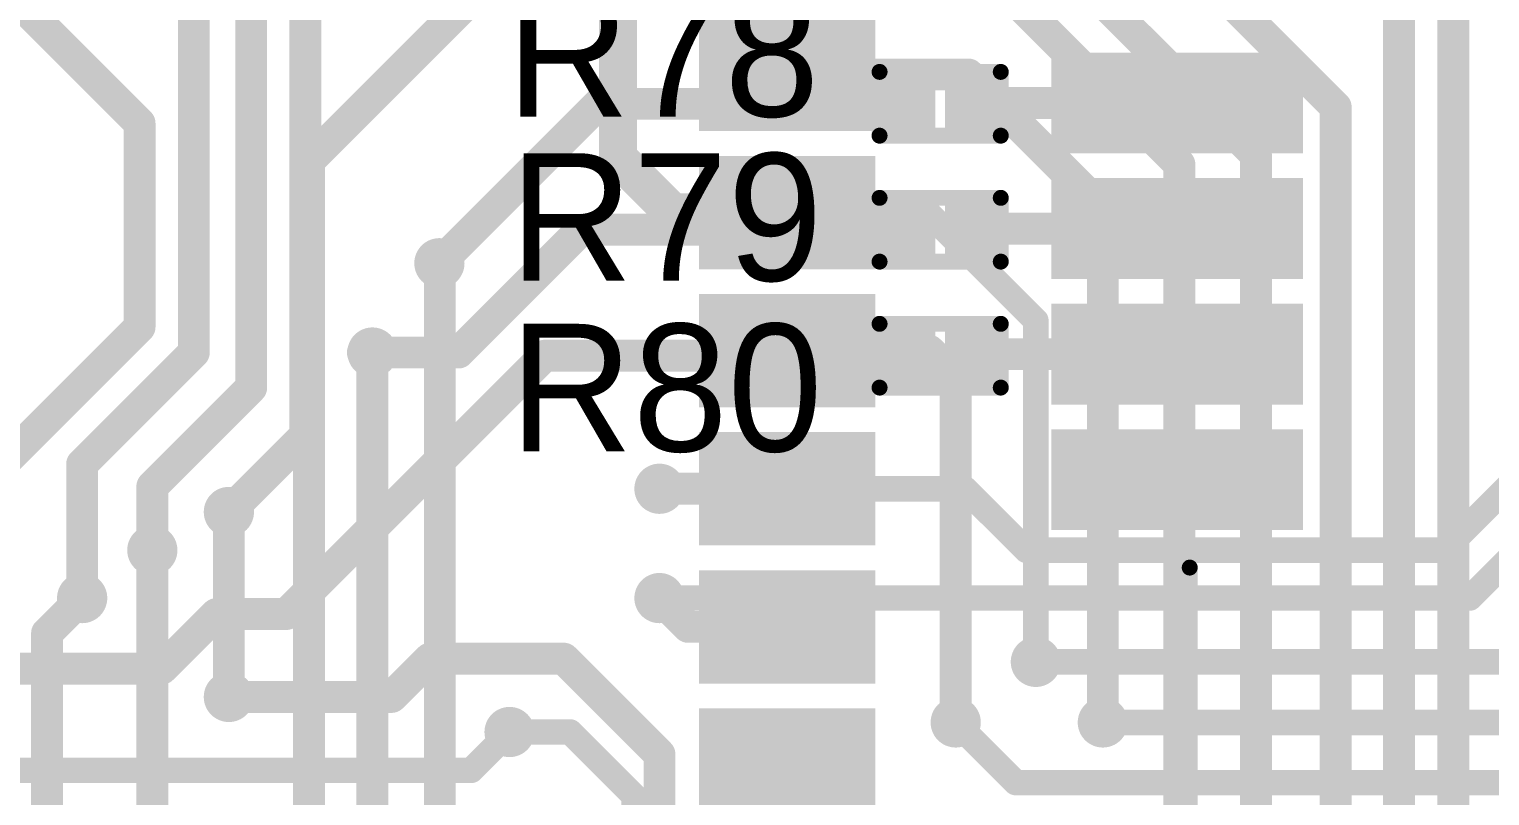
# Model space of a CAD drawing. Header units: millimetres. Extents: x 0.85 to 4.91, y 0.77 to 5.15.
# Drawn here: x 1.4664 to 1.9243, y 2.617 to 2.8574 of the extents above; entities that cross this region are included whole.
import ezdxf

# ---------------------------------------------------------------- set-up
doc = ezdxf.new("R2010")
doc.units = ezdxf.units.MM
doc.header["$MEASUREMENT"] = 0
for name, color, linetype in [('BottomLayer', 5, 'Continuous'), ('BottomPaste', 16, 'Continuous'), ('BottomSolder', 6, 'Continuous'), ('MultiLayer', 9, 'Continuous'), ('TopLayer', 1, 'Continuous'), ('TopOverlay', 2, 'Continuous'), ('TopPaste', 8, 'Continuous'), ('TopSolder', 216, 'Continuous'), ('ViaHoleLayer', 16, 'Continuous')]:
    doc.layers.add(name, color=color, linetype=linetype)

# ---------------------------------------------------------------- blocks, each defined once
blk = doc.blocks.new('S5P4418_B_8')
at = {"layer": 'BottomLayer'}
for points in [[(-1.027559, -0.3385826), (-0.980315, -0.3385826), (-1.027559, -0.3110236), (-0.980315, -0.3110236)], [(-1.027559, -0.3818897), (-0.980315, -0.3818897), (-1.027559, -0.3543307), (-0.980315, -0.3543307)], [(-1.027559, -0.4251967), (-0.980315, -0.4251967), (-1.027559, -0.3976377), (-0.980315, -0.3976377)], [(-1.027559, -0.4685039), (-0.980315, -0.4685039), (-1.027559, -0.4409449), (-0.980315, -0.4409449)], [(-1.027559, -0.5118109), (-0.980315, -0.5118109), (-1.027559, -0.4842519), (-0.980315, -0.4842519)], [(-1.027559, -0.5551181), (-0.980315, -0.5551181), (-1.027559, -0.5275591), (-0.980315, -0.5275591)]]:
    blk.add_solid(points, dxfattribs=at)
at = {"layer": 'BottomPaste'}
for points in [[(-1.027559, -0.3385826), (-0.980315, -0.3385826), (-1.027559, -0.3110236), (-0.980315, -0.3110236)], [(-1.027559, -0.3818897), (-0.980315, -0.3818897), (-1.027559, -0.3543307), (-0.980315, -0.3543307)], [(-1.027559, -0.4251967), (-0.980315, -0.4251967), (-1.027559, -0.3976377), (-0.980315, -0.3976377)], [(-1.027559, -0.4685039), (-0.980315, -0.4685039), (-1.027559, -0.4409449), (-0.980315, -0.4409449)], [(-1.027559, -0.5118109), (-0.980315, -0.5118109), (-1.027559, -0.4842519), (-0.980315, -0.4842519)], [(-1.027559, -0.5551181), (-0.980315, -0.5551181), (-1.027559, -0.5275591), (-0.980315, -0.5275591)]]:
    blk.add_solid(points, dxfattribs=at)
at = {"layer": 'BottomSolder'}
for points in [[(-1.031559, -0.3425826), (-0.976315, -0.3425826), (-1.031559, -0.3070236), (-0.976315, -0.3070236)], [(-1.031559, -0.3858897), (-0.976315, -0.3858897), (-1.031559, -0.3503307), (-0.976315, -0.3503307)], [(-1.031559, -0.4291967), (-0.976315, -0.4291967), (-1.031559, -0.3936377), (-0.976315, -0.3936377)], [(-1.031559, -0.4725039), (-0.976315, -0.4725039), (-1.031559, -0.4369449), (-0.976315, -0.4369449)], [(-1.031559, -0.5158109), (-0.976315, -0.5158109), (-1.031559, -0.4802519), (-0.976315, -0.4802519)], [(-1.031559, -0.5591181), (-0.976315, -0.5591181), (-1.031559, -0.5235591), (-0.976315, -0.5235591)]]:
    blk.add_solid(points, dxfattribs=at)
blk = doc.blocks.new('SIM7100AS2_10671_133')
at = {"layer": 'TopLayer'}
for points in [[(-0.6299212, -0.3070866), (-0.5590552, -0.3070866), (-0.6299212, -0.2834646), (-0.5590552, -0.2834646)], [(-0.6299212, -0.3464567), (-0.5590552, -0.3464567), (-0.6299212, -0.3228347), (-0.5590552, -0.3228347)], [(-0.6299212, -0.3858267), (-0.5590552, -0.3858267), (-0.6299212, -0.3622047), (-0.5590552, -0.3622047)], [(-0.6299212, -0.4251968), (-0.5590552, -0.4251968), (-0.6299212, -0.4015748), (-0.5590552, -0.4015748)]]:
    blk.add_solid(points, dxfattribs=at)
at = {"layer": 'TopOverlay', "const_width": 0.005}
blk.add_lwpolyline([(-0.5905512, -0.5905512), (-0.5905512, -0.4409449)], dxfattribs=at)
at = {"layer": 'TopOverlay', "const_width": 0.0025}
blk.add_lwpolyline([(-0.5918012, -0.4409449, 1), (-0.5893012, -0.4409449, 1)], format="xyb", close=True, dxfattribs=at)
at = {"layer": 'TopPaste'}
for points in [[(-0.6299212, -0.3070866), (-0.5590552, -0.3070866), (-0.6299212, -0.2834646), (-0.5590552, -0.2834646)], [(-0.6299212, -0.3464567), (-0.5590552, -0.3464567), (-0.6299212, -0.3228347), (-0.5590552, -0.3228347)], [(-0.6299212, -0.3858267), (-0.5590552, -0.3858267), (-0.6299212, -0.3622047), (-0.5590552, -0.3622047)], [(-0.6299212, -0.4251968), (-0.5590552, -0.4251968), (-0.6299212, -0.4015748), (-0.5590552, -0.4015748)]]:
    blk.add_solid(points, dxfattribs=at)
at = {"layer": 'TopSolder'}
for points in [[(-0.6339212, -0.3110866), (-0.5550552, -0.3110866), (-0.6339212, -0.2794646), (-0.5550552, -0.2794646)], [(-0.6339212, -0.3504567), (-0.5550552, -0.3504567), (-0.6339212, -0.3188347), (-0.5550552, -0.3188347)], [(-0.6339212, -0.3898267), (-0.5550552, -0.3898267), (-0.6339212, -0.3582047), (-0.5550552, -0.3582047)], [(-0.6339212, -0.4291968), (-0.5550552, -0.4291968), (-0.6339212, -0.3975748), (-0.5550552, -0.3975748)]]:
    blk.add_solid(points, dxfattribs=at)
blk = doc.blocks.new('R___0201_152')
at = {"layer": 'TopLayer'}
for points in [[(-0.0161416, -0.0072834), (-0.0055118, -0.0072834), (-0.0161416, 0.0072834), (-0.0055118, 0.0072834)], [(0.0055119, -0.0072834), (0.0161417, -0.0072834), (0.0055119, 0.0072834), (0.0161417, 0.0072834)]]:
    blk.add_solid(points, dxfattribs=at)
at = {"layer": 'TopOverlay', "const_width": 0.005}
for points in [[(-0.019, -0.01), (-0.019, 0.01)], [(-0.019, 0.01), (0.019, 0.01)], [(0.019, -0.01), (0.019, 0.01)], [(-0.019, -0.01), (0.019, -0.01)]]:
    blk.add_lwpolyline(points, dxfattribs=at)
at = {"layer": 'TopOverlay', "const_width": 0.0025}
for points in [[(-0.02025, 0.01, 1), (-0.01775, 0.01, 1)], [(-0.02025, 0.01, 1), (-0.01775, 0.01, 1)], [(0.01775, 0.01, 1), (0.02025, 0.01, 1)], [(0.01775, 0.01, 1), (0.02025, 0.01, 1)], [(-0.02025, -0.01, 1), (-0.01775, -0.01, 1)], [(-0.02025, -0.01, 1), (-0.01775, -0.01, 1)], [(0.01775, -0.01, 1), (0.02025, -0.01, 1)], [(0.01775, -0.01, 1), (0.02025, -0.01, 1)]]:
    blk.add_lwpolyline(points, format="xyb", close=True, dxfattribs=at)
at = {"layer": 'TopPaste'}
for points in [[(-0.0161416, -0.0072834), (-0.0055118, -0.0072834), (-0.0161416, 0.0072834), (-0.0055118, 0.0072834)], [(0.0055119, -0.0072834), (0.0161417, -0.0072834), (0.0055119, 0.0072834), (0.0161417, 0.0072834)]]:
    blk.add_solid(points, dxfattribs=at)
at = {"layer": 'TopSolder'}
for points in [[(-0.0201416, -0.0112834), (-0.0015118, -0.0112834), (-0.0201416, 0.0112834), (-0.0015118, 0.0112834)], [(0.0015119, -0.0112834), (0.0201417, -0.0112834), (0.0015119, 0.0112834), (0.0201417, 0.0112834)]]:
    blk.add_solid(points, dxfattribs=at)
blk = doc.blocks.new('R___0201_153')
at = {"layer": 'TopLayer'}
for points in [[(-0.0161416, -0.0072834), (-0.0055118, -0.0072834), (-0.0161416, 0.0072834), (-0.0055118, 0.0072834)], [(0.0055119, -0.0072834), (0.0161417, -0.0072834), (0.0055119, 0.0072834), (0.0161417, 0.0072834)]]:
    blk.add_solid(points, dxfattribs=at)
at = {"layer": 'TopOverlay', "const_width": 0.005}
for points in [[(-0.019, -0.01), (-0.019, 0.01)], [(-0.019, 0.01), (0.019, 0.01)], [(0.019, -0.01), (0.019, 0.01)], [(-0.019, -0.01), (0.019, -0.01)]]:
    blk.add_lwpolyline(points, dxfattribs=at)
at = {"layer": 'TopOverlay', "const_width": 0.0025}
for points in [[(-0.02025, 0.01, 1), (-0.01775, 0.01, 1)], [(-0.02025, 0.01, 1), (-0.01775, 0.01, 1)], [(0.01775, 0.01, 1), (0.02025, 0.01, 1)], [(0.01775, 0.01, 1), (0.02025, 0.01, 1)], [(-0.02025, -0.01, 1), (-0.01775, -0.01, 1)], [(-0.02025, -0.01, 1), (-0.01775, -0.01, 1)], [(0.01775, -0.01, 1), (0.02025, -0.01, 1)], [(0.01775, -0.01, 1), (0.02025, -0.01, 1)]]:
    blk.add_lwpolyline(points, format="xyb", close=True, dxfattribs=at)
at = {"layer": 'TopPaste'}
for points in [[(-0.0161416, -0.0072834), (-0.0055118, -0.0072834), (-0.0161416, 0.0072834), (-0.0055118, 0.0072834)], [(0.0055119, -0.0072834), (0.0161417, -0.0072834), (0.0055119, 0.0072834), (0.0161417, 0.0072834)]]:
    blk.add_solid(points, dxfattribs=at)
at = {"layer": 'TopSolder'}
for points in [[(-0.0201416, -0.0112834), (-0.0015118, -0.0112834), (-0.0201416, 0.0112834), (-0.0015118, 0.0112834)], [(0.0015119, -0.0112834), (0.0201417, -0.0112834), (0.0015119, 0.0112834), (0.0201417, 0.0112834)]]:
    blk.add_solid(points, dxfattribs=at)
blk = doc.blocks.new('R___0201_154')
at = {"layer": 'TopLayer'}
for points in [[(-0.0161416, -0.0072834), (-0.0055118, -0.0072834), (-0.0161416, 0.0072834), (-0.0055118, 0.0072834)], [(0.0055119, -0.0072834), (0.0161417, -0.0072834), (0.0055119, 0.0072834), (0.0161417, 0.0072834)]]:
    blk.add_solid(points, dxfattribs=at)
at = {"layer": 'TopOverlay', "const_width": 0.005}
for points in [[(-0.019, -0.01), (-0.019, 0.01)], [(-0.019, 0.01), (0.019, 0.01)], [(0.019, -0.01), (0.019, 0.01)], [(-0.019, -0.01), (0.019, -0.01)]]:
    blk.add_lwpolyline(points, dxfattribs=at)
at = {"layer": 'TopOverlay', "const_width": 0.0025}
for points in [[(-0.02025, 0.01, 1), (-0.01775, 0.01, 1)], [(-0.02025, 0.01, 1), (-0.01775, 0.01, 1)], [(0.01775, 0.01, 1), (0.02025, 0.01, 1)], [(0.01775, 0.01, 1), (0.02025, 0.01, 1)], [(-0.02025, -0.01, 1), (-0.01775, -0.01, 1)], [(-0.02025, -0.01, 1), (-0.01775, -0.01, 1)], [(0.01775, -0.01, 1), (0.02025, -0.01, 1)], [(0.01775, -0.01, 1), (0.02025, -0.01, 1)]]:
    blk.add_lwpolyline(points, format="xyb", close=True, dxfattribs=at)
at = {"layer": 'TopPaste'}
for points in [[(-0.0161416, -0.0072834), (-0.0055118, -0.0072834), (-0.0161416, 0.0072834), (-0.0055118, 0.0072834)], [(0.0055119, -0.0072834), (0.0161417, -0.0072834), (0.0055119, 0.0072834), (0.0161417, 0.0072834)]]:
    blk.add_solid(points, dxfattribs=at)
at = {"layer": 'TopSolder'}
for points in [[(-0.0201416, -0.0112834), (-0.0015118, -0.0112834), (-0.0201416, 0.0112834), (-0.0015118, 0.0112834)], [(0.0015119, -0.0112834), (0.0201417, -0.0112834), (0.0015119, 0.0112834), (0.0201417, 0.0112834)]]:
    blk.add_solid(points, dxfattribs=at)

msp = doc.modelspace()

# ---------------------------------------------------------------- linework, layer by layer
at = {"layer": 'BottomLayer'}
for points, const_width in [([(1.912874, 2.5669156), (1.912874, 3.722126)], 0.01), ([(1.895874, 2.577768), (1.895874, 3.7150844)], 0.01), ([(1.767, 2.942), (1.876, 2.833)], 0.01), ([(1.756, 2.913), (1.851, 2.818)], 0.01), ([(1.651, 2.817), (1.651, 2.91)], 0.012), ([(1.755496, 2.886504), (1.827, 2.815)], 0.01), ([(1.554126, 2.816126), (1.611, 2.873)], 0.01), ([(1.704063, 2.8431969), (1.7608031, 2.8431969)], 0.01), ([(1.7608031, 2.8431969), (1.803, 2.801)], 0.01), ([(1.876, 2.586), (1.876, 2.833)], 0.01), ([(1.554126, 2.4779292), (1.554126, 2.816126)], 0.01), ([(1.651, 2.817), (1.6681102, 2.7998898)], 0.012), ([(1.851, 2.601), (1.851, 2.818)], 0.01), ([(1.827, 2.519), (1.827, 2.815)], 0.01), ([(1.6681102, 2.7998898), (1.704063, 2.7998898)], 0.012), ([(1.704063, 2.7998898), (1.7481102, 2.7998898)], 0.008), ([(1.7481102, 2.7998898), (1.782, 2.766)], 0.008), ([(1.803, 2.64), (1.803, 2.801)], 0.01), ([(1.595126, 2.444126), (1.595126, 2.784)], 0.01), ([(1.782, 2.659), (1.782, 2.766)], 0.008), ([(1.704063, 2.7565828), (1.7485356, 2.7565828)], 0.01), ([(1.7485356, 2.7565828), (1.756874, 2.7482444)], 0.01), ([(1.574, 2.4604016), (1.574, 2.756)], 0.01), ([(1.756874, 2.64), (1.756874, 2.7482444)], 0.01), ([(1.664, 2.7132755), (1.6640001, 2.7132756)], 0.01), ([(1.6640001, 2.7132756), (1.704063, 2.7132756)], 0.01), ([(1.529, 2.649), (1.529, 2.706)], 0.01), ([(1.505, 2.571), (1.505, 2.694)], 0.01), ([(1.472, 2.668), (1.483, 2.679)], 0.01), ([(1.664, 2.679), (1.6730314, 2.6699686)], 0.01), ([(1.6730314, 2.6699686), (1.704063, 2.6699686)], 0.01), ([(1.472, 2.385), (1.472, 2.668)], 0.01), ([(1.528, 2.648), (1.529, 2.649)], 0.01), ([(1.617, 2.637), (1.636, 2.637)], 0.008), ([(1.636, 2.637), (1.656, 2.617)], 0.008), ([(1.656, 2.336), (1.656, 2.617)], 0.008)]:
    msp.add_lwpolyline(points, dxfattribs=dict(at, const_width=const_width))
for points, const_width in [([(1.701563, 2.8431969, 1), (1.706563, 2.8431969, 1)], 0.005), ([(1.7583031, 2.8431969, 1), (1.7633031, 2.8431969, 1)], 0.005), ([(1.7583031, 2.8431969, 1), (1.7633031, 2.8431969, 1)], 0.005), ([(1.8735, 2.833, 1), (1.8785, 2.833, 1)], 0.005), ([(1.8735, 2.833, 1), (1.8785, 2.833, 1)], 0.005), ([(1.551626, 2.816126, 1), (1.556626, 2.816126, 1)], 0.005), ([(1.551626, 2.816126, 1), (1.556626, 2.816126, 1)], 0.005), ([(1.648, 2.817, 1), (1.654, 2.817, 1)], 0.006), ([(1.648, 2.817, 1), (1.654, 2.817, 1)], 0.006), ([(1.8485, 2.818, 1), (1.8535, 2.818, 1)], 0.005), ([(1.8485, 2.818, 1), (1.8535, 2.818, 1)], 0.005), ([(1.8245, 2.815, 1), (1.8295, 2.815, 1)], 0.005), ([(1.8245, 2.815, 1), (1.8295, 2.815, 1)], 0.005), ([(1.6651102, 2.7998898, 1), (1.6711102, 2.7998898, 1)], 0.006), ([(1.6651102, 2.7998898, 1), (1.6711102, 2.7998898, 1)], 0.006), ([(1.701063, 2.7998898, 1), (1.707063, 2.7998898, 1)], 0.006), ([(1.702063, 2.7998898, 1), (1.706063, 2.7998898, 1)], 0.004), ([(1.7461102, 2.7998898, 1), (1.7501102, 2.7998898, 1)], 0.004), ([(1.7461102, 2.7998898, 1), (1.7501102, 2.7998898, 1)], 0.004), ([(1.8005, 2.801, 1), (1.8055, 2.801, 1)], 0.005), ([(1.8005, 2.801, 1), (1.8055, 2.801, 1)], 0.005), ([(1.591063, 2.784, 1), (1.598937, 2.784, 1)], 0.007874), ([(1.592626, 2.784, 1), (1.597626, 2.784, 1)], 0.005), ([(1.78, 2.766, 1), (1.784, 2.766, 1)], 0.004), ([(1.78, 2.766, 1), (1.784, 2.766, 1)], 0.004), ([(1.570063, 2.756, 1), (1.577937, 2.756, 1)], 0.007874), ([(1.701563, 2.7565828, 1), (1.706563, 2.7565828, 1)], 0.005), ([(1.7460356, 2.7565828, 1), (1.7510356, 2.7565828, 1)], 0.005), ([(1.7460356, 2.7565828, 1), (1.7510356, 2.7565828, 1)], 0.005), ([(1.5715, 2.756, 1), (1.5765, 2.756, 1)], 0.005), ([(1.754374, 2.7482444, 1), (1.759374, 2.7482444, 1)], 0.005), ([(1.754374, 2.7482444, 1), (1.759374, 2.7482444, 1)], 0.005), ([(1.660063, 2.7132755, 1), (1.667937, 2.7132755, 1)], 0.007874), ([(1.6615, 2.7132755, 1), (1.6665, 2.7132755, 1)], 0.005), ([(1.6615001, 2.7132756, 1), (1.6665001, 2.7132756, 1)], 0.005), ([(1.6615001, 2.7132756, 1), (1.6665001, 2.7132756, 1)], 0.005), ([(1.701563, 2.7132756, 1), (1.706563, 2.7132756, 1)], 0.005), ([(1.525063, 2.706, 1), (1.532937, 2.706, 1)], 0.007874), ([(1.5265, 2.706, 1), (1.5315, 2.706, 1)], 0.005), ([(1.501063, 2.694, 1), (1.508937, 2.694, 1)], 0.007874), ([(1.5025, 2.694, 1), (1.5075, 2.694, 1)], 0.005), ([(1.479063, 2.679, 1), (1.486937, 2.679, 1)], 0.007874), ([(1.4805, 2.679, 1), (1.4855, 2.679, 1)], 0.005), ([(1.660063, 2.679, 1), (1.667937, 2.679, 1)], 0.007874), ([(1.6615, 2.679, 1), (1.6665, 2.679, 1)], 0.005), ([(1.6705314, 2.6699686, 1), (1.6755314, 2.6699686, 1)], 0.005), ([(1.6705314, 2.6699686, 1), (1.6755314, 2.6699686, 1)], 0.005), ([(1.701563, 2.6699686, 1), (1.706563, 2.6699686, 1)], 0.005), ([(1.4695, 2.668, 1), (1.4745, 2.668, 1)], 0.005), ([(1.4695, 2.668, 1), (1.4745, 2.668, 1)], 0.005), ([(1.778063, 2.659, 1), (1.785937, 2.659, 1)], 0.007874), ([(1.78, 2.659, 1), (1.784, 2.659, 1)], 0.004), ([(1.525063, 2.648, 1), (1.532937, 2.648, 1)], 0.007874), ([(1.5255, 2.648, 1), (1.5305, 2.648, 1)], 0.005), ([(1.5265, 2.649, 1), (1.5315, 2.649, 1)], 0.005), ([(1.5265, 2.649, 1), (1.5315, 2.649, 1)], 0.005), ([(1.752937, 2.64, 1), (1.760811, 2.64, 1)], 0.007874), ([(1.799063, 2.64, 1), (1.806937, 2.64, 1)], 0.007874), ([(1.613063, 2.637, 1), (1.620937, 2.637, 1)], 0.007874), ([(1.754374, 2.64, 1), (1.759374, 2.64, 1)], 0.005), ([(1.8005, 2.64, 1), (1.8055, 2.64, 1)], 0.005), ([(1.615, 2.637, 1), (1.619, 2.637, 1)], 0.004), ([(1.634, 2.637, 1), (1.638, 2.637, 1)], 0.004), ([(1.634, 2.637, 1), (1.638, 2.637, 1)], 0.004), ([(1.654, 2.617, 1), (1.658, 2.617, 1)], 0.004), ([(1.654, 2.617, 1), (1.658, 2.617, 1)], 0.004)]:
    msp.add_lwpolyline(points, format="xyb", close=True, dxfattribs=dict(at, const_width=const_width))
at = {"layer": 'MultiLayer', "const_width": 0.007874}
for points in [[(1.591063, 2.784, 1), (1.598937, 2.784, 1)], [(1.570063, 2.756, 1), (1.577937, 2.756, 1)], [(1.660063, 2.7132755, 1), (1.667937, 2.7132755, 1)], [(1.525063, 2.706, 1), (1.532937, 2.706, 1)], [(1.501063, 2.694, 1), (1.508937, 2.694, 1)], [(1.479063, 2.679, 1), (1.486937, 2.679, 1)], [(1.660063, 2.679, 1), (1.667937, 2.679, 1)], [(1.778063, 2.659, 1), (1.785937, 2.659, 1)], [(1.525063, 2.648, 1), (1.532937, 2.648, 1)], [(1.752937, 2.64, 1), (1.760811, 2.64, 1)], [(1.799063, 2.64, 1), (1.806937, 2.64, 1)], [(1.613063, 2.637, 1), (1.620937, 2.637, 1)]]:
    msp.add_lwpolyline(points, format="xyb", close=True, dxfattribs=at)
at = {"layer": 'TopLayer'}
for points, const_width in [([(1.3850408, 2.9438532), (1.501, 2.827894)], 0.01), ([(1.553, 2.73), (1.553, 2.893)], 0.01), ([(1.536, 2.745), (1.536, 2.8778426)], 0.01), ([(1.518, 2.756), (1.518, 2.869)], 0.01), ([(1.7628268, 2.834), (1.763063, 2.8342362)], 0.01), ([(1.763063, 2.8342362), (1.8263071, 2.8342362)], 0.01), ([(1.595, 2.784), (1.645, 2.834)], 0.01), ([(1.645, 2.834), (1.7411733, 2.834)], 0.01), ([(1.501, 2.764), (1.501, 2.827894)], 0.01), ([(1.91, 2.694), (2.026, 2.81)], 0.008), ([(1.918, 2.679), (2.043, 2.804)], 0.008), ([(1.601, 2.756), (1.6395, 2.7945)], 0.01), ([(1.6395, 2.7945), (1.7411733, 2.7945)], 0.01), ([(1.7628268, 2.7945), (1.7631929, 2.7948661)], 0.01), ([(1.7631929, 2.7948661), (1.8263071, 2.7948661)], 0.01), ([(1.452, 2.715), (1.501, 2.764)], 0.01), ([(1.483, 2.721), (1.518, 2.756)], 0.01), ([(1.547, 2.674), (1.628, 2.755)], 0.01), ([(1.571, 2.756), (1.574, 2.756)], 0.01), ([(1.574, 2.756), (1.601, 2.756)], 0.01), ([(1.628, 2.755), (1.7411733, 2.755)], 0.01), ([(1.7628268, 2.755), (1.7633229, 2.7554961)], 0.01), ([(1.7633229, 2.7554961), (1.8263071, 2.7554961)], 0.01), ([(1.505, 2.714), (1.536, 2.745)], 0.01), ([(1.529, 2.706), (1.553, 2.73)], 0.01), ([(1.483, 2.679), (1.483, 2.721)], 0.01), ([(1.505, 2.694), (1.505, 2.714)], 0.01), ([(1.664, 2.7132755), (1.7597245, 2.7132755)], 0.008), ([(1.7597245, 2.7132755), (1.779, 2.694)], 0.008), ([(1.779, 2.694), (1.91, 2.694)], 0.008), ([(1.50798, 2.656874), (1.525106, 2.674)], 0.01), ([(1.525106, 2.674), (1.547, 2.674)], 0.01), ([(1.664, 2.679), (1.918, 2.679)], 0.008), ([(1.3923228, 2.656874), (1.50798, 2.656874)], 0.01), ([(1.58, 2.648), (1.592, 2.66)], 0.01), ([(1.592, 2.66), (1.634, 2.66)], 0.01), ([(1.634, 2.66), (1.664, 2.63)], 0.01), ([(1.782, 2.659), (1.9305, 2.659)], 0.008), ([(1.529, 2.648), (1.58, 2.648)], 0.01), ([(1.756874, 2.64), (1.775748, 2.621126)], 0.008), ([(1.803, 2.64), (1.936894, 2.64)], 0.008), ([(1.605, 2.625), (1.617, 2.637)], 0.008), ([(1.664, 2.4975512), (1.664, 2.63)], 0.01), ([(1.438, 2.625), (1.605, 2.625)], 0.008), ([(1.775748, 2.621126), (1.948126, 2.621126)], 0.008)]:
    msp.add_lwpolyline(points, dxfattribs=dict(at, const_width=const_width))
for points, const_width in [([(1.760563, 2.8342362, 1), (1.765563, 2.8342362, 1)], 0.005), ([(1.760563, 2.8342362, 1), (1.765563, 2.8342362, 1)], 0.005), ([(1.8238071, 2.8342362, 1), (1.8288071, 2.8342362, 1)], 0.005), ([(1.6425, 2.834, 1), (1.6475, 2.834, 1)], 0.005), ([(1.6425, 2.834, 1), (1.6475, 2.834, 1)], 0.005), ([(1.7386733, 2.834, 1), (1.7436733, 2.834, 1)], 0.005), ([(1.7603268, 2.834, 1), (1.7653268, 2.834, 1)], 0.005), ([(1.4985, 2.827894, 1), (1.5035, 2.827894, 1)], 0.005), ([(1.4985, 2.827894, 1), (1.5035, 2.827894, 1)], 0.005), ([(1.637, 2.7945, 1), (1.642, 2.7945, 1)], 0.005), ([(1.637, 2.7945, 1), (1.642, 2.7945, 1)], 0.005), ([(1.7386733, 2.7945, 1), (1.7436733, 2.7945, 1)], 0.005), ([(1.7603268, 2.7945, 1), (1.7653268, 2.7945, 1)], 0.005), ([(1.7606929, 2.7948661, 1), (1.7656929, 2.7948661, 1)], 0.005), ([(1.7606929, 2.7948661, 1), (1.7656929, 2.7948661, 1)], 0.005), ([(1.8238071, 2.7948661, 1), (1.8288071, 2.7948661, 1)], 0.005), ([(1.591063, 2.784, 1), (1.598937, 2.784, 1)], 0.007874), ([(1.5925, 2.784, 1), (1.5975, 2.784, 1)], 0.005), ([(1.4985, 2.764, 1), (1.5035, 2.764, 1)], 0.005), ([(1.4985, 2.764, 1), (1.5035, 2.764, 1)], 0.005), ([(1.570063, 2.756, 1), (1.577937, 2.756, 1)], 0.007874), ([(1.5155, 2.756, 1), (1.5205, 2.756, 1)], 0.005), ([(1.5155, 2.756, 1), (1.5205, 2.756, 1)], 0.005), ([(1.5685, 2.756, 1), (1.5735, 2.756, 1)], 0.005), ([(1.5715, 2.756, 1), (1.5765, 2.756, 1)], 0.005), ([(1.5715, 2.756, 1), (1.5765, 2.756, 1)], 0.005), ([(1.5985, 2.756, 1), (1.6035, 2.756, 1)], 0.005), ([(1.5985, 2.756, 1), (1.6035, 2.756, 1)], 0.005), ([(1.6255, 2.755, 1), (1.6305, 2.755, 1)], 0.005), ([(1.6255, 2.755, 1), (1.6305, 2.755, 1)], 0.005), ([(1.7386733, 2.755, 1), (1.7436733, 2.755, 1)], 0.005), ([(1.7603268, 2.755, 1), (1.7653268, 2.755, 1)], 0.005), ([(1.7608229, 2.7554961, 1), (1.7658229, 2.7554961, 1)], 0.005), ([(1.7608229, 2.7554961, 1), (1.7658229, 2.7554961, 1)], 0.005), ([(1.8238071, 2.7554961, 1), (1.8288071, 2.7554961, 1)], 0.005), ([(1.5335, 2.745, 1), (1.5385, 2.745, 1)], 0.005), ([(1.5335, 2.745, 1), (1.5385, 2.745, 1)], 0.005), ([(1.5505, 2.73, 1), (1.5555, 2.73, 1)], 0.005), ([(1.5505, 2.73, 1), (1.5555, 2.73, 1)], 0.005), ([(1.4805, 2.721, 1), (1.4855, 2.721, 1)], 0.005), ([(1.4805, 2.721, 1), (1.4855, 2.721, 1)], 0.005), ([(1.660063, 2.7132755, 1), (1.667937, 2.7132755, 1)], 0.007874), ([(1.5025, 2.714, 1), (1.5075, 2.714, 1)], 0.005), ([(1.5025, 2.714, 1), (1.5075, 2.714, 1)], 0.005), ([(1.662, 2.7132755, 1), (1.666, 2.7132755, 1)], 0.004), ([(1.7577245, 2.7132755, 1), (1.7617245, 2.7132755, 1)], 0.004), ([(1.7577245, 2.7132755, 1), (1.7617245, 2.7132755, 1)], 0.004), ([(1.525063, 2.706, 1), (1.532937, 2.706, 1)], 0.007874), ([(1.5265, 2.706, 1), (1.5315, 2.706, 1)], 0.005), ([(1.501063, 2.694, 1), (1.508937, 2.694, 1)], 0.007874), ([(1.5025, 2.694, 1), (1.5075, 2.694, 1)], 0.005), ([(1.777, 2.694, 1), (1.781, 2.694, 1)], 0.004), ([(1.777, 2.694, 1), (1.781, 2.694, 1)], 0.004), ([(1.908, 2.694, 1), (1.912, 2.694, 1)], 0.004), ([(1.908, 2.694, 1), (1.912, 2.694, 1)], 0.004), ([(1.479063, 2.679, 1), (1.486937, 2.679, 1)], 0.007874), ([(1.4805, 2.679, 1), (1.4855, 2.679, 1)], 0.005), ([(1.660063, 2.679, 1), (1.667937, 2.679, 1)], 0.007874), ([(1.522606, 2.674, 1), (1.527606, 2.674, 1)], 0.005), ([(1.522606, 2.674, 1), (1.527606, 2.674, 1)], 0.005), ([(1.5445, 2.674, 1), (1.5495, 2.674, 1)], 0.005), ([(1.5445, 2.674, 1), (1.5495, 2.674, 1)], 0.005), ([(1.662, 2.679, 1), (1.666, 2.679, 1)], 0.004), ([(1.916, 2.679, 1), (1.92, 2.679, 1)], 0.004), ([(1.916, 2.679, 1), (1.92, 2.679, 1)], 0.004), ([(1.778063, 2.659, 1), (1.785937, 2.659, 1)], 0.007874), ([(1.50548, 2.656874, 1), (1.51048, 2.656874, 1)], 0.005), ([(1.50548, 2.656874, 1), (1.51048, 2.656874, 1)], 0.005), ([(1.5895, 2.66, 1), (1.5945, 2.66, 1)], 0.005), ([(1.5895, 2.66, 1), (1.5945, 2.66, 1)], 0.005), ([(1.6315, 2.66, 1), (1.6365, 2.66, 1)], 0.005), ([(1.6315, 2.66, 1), (1.6365, 2.66, 1)], 0.005), ([(1.78, 2.659, 1), (1.784, 2.659, 1)], 0.004), ([(1.525063, 2.648, 1), (1.532937, 2.648, 1)], 0.007874), ([(1.5265, 2.648, 1), (1.5315, 2.648, 1)], 0.005), ([(1.5775, 2.648, 1), (1.5825, 2.648, 1)], 0.005), ([(1.5775, 2.648, 1), (1.5825, 2.648, 1)], 0.005), ([(1.752937, 2.64, 1), (1.760811, 2.64, 1)], 0.007874), ([(1.799063, 2.64, 1), (1.806937, 2.64, 1)], 0.007874), ([(1.613063, 2.637, 1), (1.620937, 2.637, 1)], 0.007874), ([(1.754874, 2.64, 1), (1.758874, 2.64, 1)], 0.004), ([(1.801, 2.64, 1), (1.805, 2.64, 1)], 0.004), ([(1.615, 2.637, 1), (1.619, 2.637, 1)], 0.004), ([(1.6615, 2.63, 1), (1.6665, 2.63, 1)], 0.005), ([(1.6615, 2.63, 1), (1.6665, 2.63, 1)], 0.005), ([(1.603, 2.625, 1), (1.607, 2.625, 1)], 0.004), ([(1.603, 2.625, 1), (1.607, 2.625, 1)], 0.004), ([(1.773748, 2.621126, 1), (1.777748, 2.621126, 1)], 0.004), ([(1.773748, 2.621126, 1), (1.777748, 2.621126, 1)], 0.004)]:
    msp.add_lwpolyline(points, format="xyb", close=True, dxfattribs=dict(at, const_width=const_width))
at = {"layer": 'ViaHoleLayer', "const_width": 0.003937}
for points in [[(1.5930315, 2.784, 1), (1.5969685, 2.784, 1)], [(1.5720315, 2.756, 1), (1.5759685, 2.756, 1)], [(1.6620315, 2.7132755, 1), (1.6659685, 2.7132755, 1)], [(1.5270315, 2.706, 1), (1.5309685, 2.706, 1)], [(1.5030315, 2.694, 1), (1.5069685, 2.694, 1)], [(1.4810315, 2.679, 1), (1.4849685, 2.679, 1)], [(1.6620315, 2.679, 1), (1.6659685, 2.679, 1)], [(1.7800315, 2.659, 1), (1.7839685, 2.659, 1)], [(1.5270315, 2.648, 1), (1.5309685, 2.648, 1)], [(1.7549055, 2.64, 1), (1.7588425, 2.64, 1)], [(1.8010315, 2.64, 1), (1.8049685, 2.64, 1)], [(1.6150315, 2.637, 1), (1.6189685, 2.637, 1)]]:
    msp.add_lwpolyline(points, format="xyb", close=True, dxfattribs=at)

# ---------------------------------------------------------------- block references
at = {"rotation": 360}
for name, p in [('S5P4418_B_8', (2.708, 3.168)), ('R___0201_154', (1.752, 2.834)), ('R___0201_153', (1.752, 2.7945)), ('R___0201_152', (1.752, 2.755))]:
    msp.add_blockref(name, p, dxfattribs=at)
msp.add_blockref('SIM7100AS2_10671_133', (2.4207953, 3.1295118))

# ---------------------------------------------------------------- texts
at = {"layer": 'TopOverlay'}
for s, p in [('R78', (1.616, 2.83)), ('R79', (1.617, 2.7785)), ('R80', (1.617, 2.725))]:
    msp.add_text(s, height=0.04, dxfattribs=at).set_placement(p)

doc.saveas('drawing.dxf')
